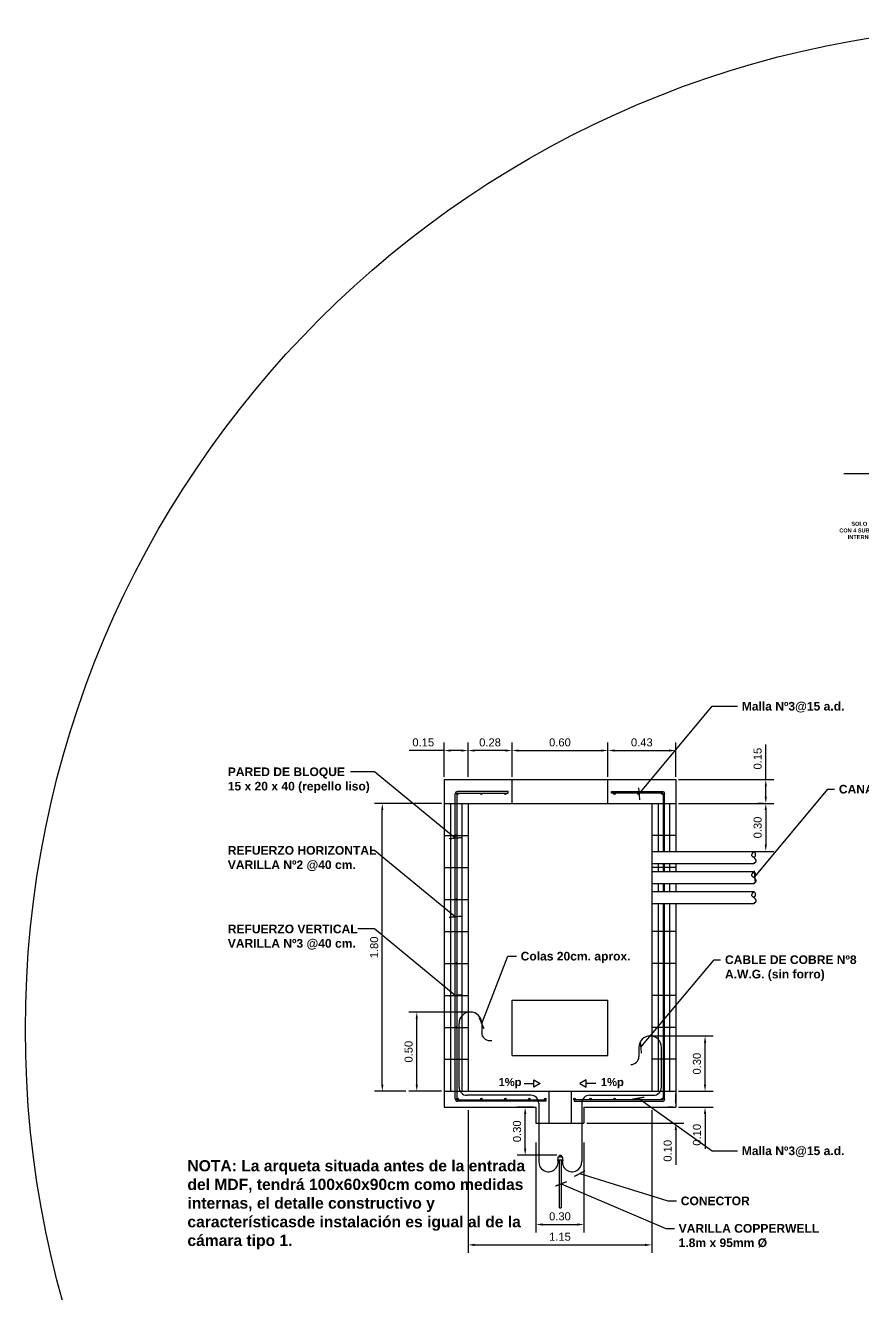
# Model space of a CAD drawing. Extents: x -1592 to 8, y 0 to 418.
# Drawn here: x -1267.13 to -1261.88, y 287.79 to 295.73 of the extents above; entities that cross this region are included whole.
import ezdxf

# ---------------------------------------------------------------- set-up
doc = ezdxf.new("R2010")
doc.units = 0
doc.header["$LTSCALE"] = 0.5
doc.header["$MEASUREMENT"] = 0
doc.layers.get('0').update_dxf_attribs({"linetype": 'CONTINUOUS'})
doc.layers.get('DEFPOINTS').update_dxf_attribs({"linetype": 'CONTINUOUS'})
for name, color, linetype in [('COTAS', 1, 'CONTINUOUS'), ('fib-optica', 2, 'CONTINUOUS'), ('paredes', 1, 'CONTINUOUS'), ('TERRENO', 4, 'CONTINUOUS'), ('TUBOS', 3, 'CONTINUOUS'), ('varillas', 1, 'CONTINUOUS')]:
    doc.layers.add(name, color=color, linetype=linetype)
doc.styles.add('ALR4', font='sanssb__.ttf')
doc.styles.add('RAFA', font='sanssb__.ttf')
doc.styles.add('SANSSERIF', font='sas_____.pfb')
doc.dimstyles.new('1-10', dxfattribs={"dimscale": 0.1111, "dimtxt": 0.18, "dimasz": 0.18, "dimexe": 0.18, "dimexo": 0.063, "dimgap": 0.09, "dimtad": 2, "dimtih": 1, "dimtoh": 1, "dimzin": 0, "dimdsep": 46, "dimtxsty": 'SANSSERIF', "dimcen": 0.09, "dimclrd": 6, "dimclre": 6, "dimclrt": 1, "dimaunit": 1, "dimadec": 1, "dimazin": 0, "dimtfac": 1, "dimtofl": 0, "dimtmove": 0, "dimatfit": 3, "dimfxl": 1, "dimtolj": 1, "dimtzin": 0, "dimarcsym": 0})
doc.dimstyles.new('1-25', dxfattribs={"dimscale": 0.278, "dimtxt": 0.18, "dimasz": 0.15, "dimexe": 0.18, "dimexo": 0.0625, "dimgap": 0.09, "dimtad": 1, "dimzin": 0, "dimdsep": 46, "dimtxsty": 'SANSSERIF', "dimcen": 0.09, "dimclrd": 6, "dimclre": 6, "dimclrt": 1, "dimaunit": 1, "dimadec": 1, "dimazin": 0, "dimtfac": 1, "dimtofl": 0, "dimtmove": 0, "dimatfit": 3, "dimfxl": 1, "dimtolj": 1, "dimtzin": 0, "dimarcsym": 0})
doc.dimstyles.new('1-50', dxfattribs={"dimscale": 0.6, "dimtxt": 0.18, "dimasz": 0.18, "dimexe": 0.18, "dimexo": 0.0625, "dimgap": 0.09, "dimtad": 1, "dimzin": 4, "dimdsep": 46, "dimtxsty": 'Standard', "dimblk1": 'ARCHTICK', "dimblk2": 'ARCHTICK', "dimsah": 1, "dimcen": 0.09, "dimdle": 0.18, "dimclrd": 6, "dimclre": 6, "dimclrt": 1, "dimadec": 0, "dimazin": 0, "dimtfac": 1, "dimtofl": 0, "dimtmove": 0, "dimatfit": 3, "dimldrblk": 'ARCHTICK', "dimfxl": 1, "dimtolj": 1, "dimtzin": 4, "dimarcsym": 0})

# ---------------------------------------------------------------- blocks, each defined once
blk = doc.blocks.new('*D54')
at = {"layer": 'COTAS', "color": 6, "lineweight": -2, "transparency": 16777216}
for p, q in [((-1264.5049, 291.1904), (-1264.7243, 291.1904)), ((-1264.5049, 291.0266), (-1264.5049, 291.2405)), ((-1264.3966, 291.1904), (-1264.4632, 291.1904)), ((-1264.3549, 291.0266), (-1264.3549, 291.2405))]:
    blk.add_line(p, q, dxfattribs=at)
at = {"layer": 'COTAS', "color": 6, "transparency": 16777216}
for points in [[(-1264.4632, 291.1974), (-1264.4632, 291.1835), (-1264.5049, 291.1904)], [(-1264.3966, 291.1974), (-1264.3966, 291.1835), (-1264.3549, 291.1904)]]:
    blk.add_solid(points, dxfattribs=at)
at = {"layer": 'DEFPOINTS', "color": 0, "transparency": 16777216}
for p in [(-1264.5049, 291.1904), (-1264.5049, 291.0093), (-1264.3549, 291.0093)]:
    blk.add_point(p, dxfattribs=at)
at = {"layer": 'COTAS', "color": 1, "transparency": 16777216, "insert": (-1264.6355, 291.2412), "char_height": 0.05004, "attachment_point": 5, "style": 'SANSSERIF'}
blk.add_mtext('\\A1;0.15', dxfattribs=at)
blk = doc.blocks.new('*D55')
at = {"layer": 'COTAS', "color": 6, "lineweight": -2, "transparency": 16777216}
for p, q in [((-1264.3549, 291.2078), (-1264.3549, 291.2405)), ((-1264.1216, 291.1904), (-1264.3132, 291.1904)), ((-1264.0799, 291.0266), (-1264.0799, 291.2405))]:
    blk.add_line(p, q, dxfattribs=at)
at = {"layer": 'COTAS', "color": 6, "transparency": 16777216}
for points in [[(-1264.3132, 291.1974), (-1264.3132, 291.1835), (-1264.3549, 291.1904)], [(-1264.1216, 291.1974), (-1264.1216, 291.1835), (-1264.0799, 291.1904)]]:
    blk.add_solid(points, dxfattribs=at)
at = {"layer": 'DEFPOINTS', "color": 0, "transparency": 16777216}
for p in [(-1264.3549, 291.1904), (-1264.3549, 291.1904), (-1264.0799, 291.0093)]:
    blk.add_point(p, dxfattribs=at)
at = {"layer": 'COTAS', "color": 1, "transparency": 16777216, "insert": (-1264.2174, 291.2412), "char_height": 0.05004, "attachment_point": 5, "style": 'SANSSERIF'}
blk.add_mtext('\\A1;0.28', dxfattribs=at)
blk = doc.blocks.new('*D56')
at = {"layer": 'COTAS', "color": 6, "lineweight": -2, "transparency": 16777216}
for p, q in [((-1264.0799, 291.0266), (-1264.0799, 291.2405)), ((-1264.0382, 291.1904), (-1263.5216, 291.1904)), ((-1263.4799, 291.0266), (-1263.4799, 291.2405))]:
    blk.add_line(p, q, dxfattribs=at)
at = {"layer": 'COTAS', "color": 6, "transparency": 16777216}
for points in [[(-1264.0382, 291.1974), (-1264.0382, 291.1835), (-1264.0799, 291.1904)], [(-1263.5216, 291.1974), (-1263.5216, 291.1835), (-1263.4799, 291.1904)]]:
    blk.add_solid(points, dxfattribs=at)
at = {"layer": 'DEFPOINTS', "color": 0, "transparency": 16777216}
for p in [(-1263.4799, 291.1904), (-1264.0799, 291.0093), (-1263.4799, 291.0093)]:
    blk.add_point(p, dxfattribs=at)
at = {"layer": 'COTAS', "color": 1, "transparency": 16777216, "insert": (-1263.7799, 291.2413), "char_height": 0.05004, "attachment_point": 5, "style": 'SANSSERIF'}
blk.add_mtext('\\A1;0.60', dxfattribs=at)
blk = doc.blocks.new('*D57')
at = {"layer": 'COTAS', "color": 6, "lineweight": -2, "transparency": 16777216}
for p, q in [((-1263.4799, 291.0266), (-1263.4799, 291.2405)), ((-1263.4382, 291.1904), (-1263.0966, 291.1904)), ((-1263.0549, 291.0266), (-1263.0549, 291.2405))]:
    blk.add_line(p, q, dxfattribs=at)
at = {"layer": 'COTAS', "color": 6, "transparency": 16777216}
for points in [[(-1263.4382, 291.1974), (-1263.4382, 291.1835), (-1263.4799, 291.1904)], [(-1263.0966, 291.1974), (-1263.0966, 291.1835), (-1263.0549, 291.1904)]]:
    blk.add_solid(points, dxfattribs=at)
at = {"layer": 'DEFPOINTS', "color": 0, "transparency": 16777216}
for p in [(-1263.0549, 291.1904), (-1263.4799, 291.0093), (-1263.0549, 291.0093)]:
    blk.add_point(p, dxfattribs=at)
at = {"layer": 'COTAS', "color": 1, "transparency": 16777216, "insert": (-1263.2674, 291.2413), "char_height": 0.05004, "attachment_point": 5, "style": 'SANSSERIF'}
blk.add_mtext('\\A1;0.43', dxfattribs=at)
blk = doc.blocks.new('*D58')
at = {"layer": 'COTAS', "color": 6, "lineweight": -2, "transparency": 16777216}
for p, q in [((-1264.3549, 288.9419), (-1264.3549, 288.0486)), ((-1263.2049, 288.9419), (-1263.2049, 288.0486)), ((-1264.3132, 288.0987), (-1263.2466, 288.0987))]:
    blk.add_line(p, q, dxfattribs=at)
at = {"layer": 'COTAS', "color": 6, "transparency": 16777216}
for points in [[(-1264.3132, 288.1056), (-1264.3132, 288.0917), (-1264.3549, 288.0987)], [(-1263.2466, 288.1056), (-1263.2466, 288.0917), (-1263.2049, 288.0987)]]:
    blk.add_solid(points, dxfattribs=at)
at = {"layer": 'DEFPOINTS', "color": 0, "transparency": 16777216}
for p in [(-1264.3549, 288.9593), (-1263.2049, 288.9593), (-1263.2049, 288.0987)]:
    blk.add_point(p, dxfattribs=at)
at = {"layer": 'COTAS', "color": 1, "transparency": 16777216, "insert": (-1263.7799, 288.1495), "char_height": 0.05004, "attachment_point": 5, "style": 'SANSSERIF'}
blk.add_mtext('\\A1;1.15', dxfattribs=at)
blk = doc.blocks.new('*D59')
at = {"layer": 'COTAS', "color": 6, "lineweight": -2, "transparency": 16777216}
for p, q in [((-1262.4915, 291.0093), (-1262.4915, 291.2287)), ((-1263.0375, 291.0093), (-1262.4415, 291.0093)), ((-1262.4915, 290.901), (-1262.4915, 290.9676)), ((-1263.0375, 290.8593), (-1262.4415, 290.8593))]:
    blk.add_line(p, q, dxfattribs=at)
at = {"layer": 'COTAS', "color": 6, "transparency": 16777216}
for points in [[(-1262.4985, 290.9676), (-1262.4846, 290.9676), (-1262.4915, 291.0093)], [(-1262.4985, 290.901), (-1262.4846, 290.901), (-1262.4915, 290.8593)]]:
    blk.add_solid(points, dxfattribs=at)
at = {"layer": 'DEFPOINTS', "color": 0, "transparency": 16777216}
for p in [(-1263.0549, 291.0093), (-1262.4915, 291.0093), (-1263.0549, 290.8593)]:
    blk.add_point(p, dxfattribs=at)
at = {"layer": 'COTAS', "color": 1, "transparency": 16777216, "insert": (-1262.5423, 291.1399), "char_height": 0.05004, "attachment_point": 5, "rotation": 90, "style": 'SANSSERIF'}
blk.add_mtext('\\A1;0.15', dxfattribs=at)
blk = doc.blocks.new('*D60')
at = {"layer": 'COTAS', "color": 6, "lineweight": -2, "transparency": 16777216}
for p, q in [((-1262.5089, 290.8593), (-1262.5416, 290.8593)), ((-1262.4915, 290.8176), (-1262.4915, 290.601)), ((-1262.8676, 290.5593), (-1262.4415, 290.5593))]:
    blk.add_line(p, q, dxfattribs=at)
at = {"layer": 'COTAS', "color": 6, "transparency": 16777216}
for points in [[(-1262.4985, 290.8176), (-1262.4846, 290.8176), (-1262.4915, 290.8593)], [(-1262.4985, 290.601), (-1262.4846, 290.601), (-1262.4915, 290.5593)]]:
    blk.add_solid(points, dxfattribs=at)
at = {"layer": 'DEFPOINTS', "color": 0, "transparency": 16777216}
for p in [(-1262.4915, 290.8593), (-1262.885, 290.5593), (-1262.4915, 290.5593)]:
    blk.add_point(p, dxfattribs=at)
at = {"layer": 'COTAS', "color": 1, "transparency": 16777216, "insert": (-1262.5424, 290.7093), "char_height": 0.05004, "attachment_point": 5, "rotation": 90, "style": 'SANSSERIF'}
blk.add_mtext('\\A1;0.30', dxfattribs=at)
blk = doc.blocks.new('*D61')
at = {"layer": 'COTAS', "color": 6, "lineweight": -2, "transparency": 16777216}
for p, q in [((-1264.358, 289.5552), (-1264.7261, 289.5552)), ((-1264.6761, 289.101), (-1264.6761, 289.5135)), ((-1264.5222, 289.0593), (-1264.7261, 289.0593))]:
    blk.add_line(p, q, dxfattribs=at)
at = {"layer": 'COTAS', "color": 6, "transparency": 16777216}
for points in [[(-1264.683, 289.5135), (-1264.6691, 289.5135), (-1264.6761, 289.5552)], [(-1264.683, 289.101), (-1264.6691, 289.101), (-1264.6761, 289.0593)]]:
    blk.add_solid(points, dxfattribs=at)
at = {"layer": 'DEFPOINTS', "color": 0, "transparency": 16777216}
for p in [(-1264.6761, 289.5552), (-1264.3407, 289.5552), (-1264.5049, 289.0593)]:
    blk.add_point(p, dxfattribs=at)
at = {"layer": 'COTAS', "color": 1, "transparency": 16777216, "insert": (-1264.7269, 289.3072), "char_height": 0.05004, "attachment_point": 5, "rotation": 90, "style": 'SANSSERIF'}
blk.add_mtext('\\A1;0.50', dxfattribs=at)
blk = doc.blocks.new('*D62')
at = {"layer": 'COTAS', "color": 6, "lineweight": -2, "transparency": 16777216}
for p, q in [((-1263.1978, 289.4052), (-1262.8217, 289.4052)), ((-1262.8717, 289.101), (-1262.8717, 289.3635)), ((-1263.0375, 289.0593), (-1262.8217, 289.0593))]:
    blk.add_line(p, q, dxfattribs=at)
at = {"layer": 'COTAS', "color": 6, "transparency": 16777216}
for points in [[(-1262.8787, 289.3635), (-1262.8648, 289.3635), (-1262.8717, 289.4052)], [(-1262.8787, 289.101), (-1262.8648, 289.101), (-1262.8717, 289.0593)]]:
    blk.add_solid(points, dxfattribs=at)
at = {"layer": 'DEFPOINTS', "color": 0, "transparency": 16777216}
for p in [(-1263.2151, 289.4052), (-1262.8717, 289.4052), (-1263.0549, 289.0593)]:
    blk.add_point(p, dxfattribs=at)
at = {"layer": 'COTAS', "color": 1, "transparency": 16777216, "insert": (-1262.9226, 289.2322), "char_height": 0.05004, "attachment_point": 5, "rotation": 90, "style": 'SANSSERIF'}
blk.add_mtext('\\A1;0.30', dxfattribs=at)
blk = doc.blocks.new('*D63')
at = {"layer": 'COTAS', "color": 6, "lineweight": -2, "transparency": 16777216}
for p, q in [((-1264.5222, 290.8593), (-1264.9416, 290.8593)), ((-1264.8916, 289.101), (-1264.8916, 290.8176)), ((-1264.7435, 289.0593), (-1264.9416, 289.0593))]:
    blk.add_line(p, q, dxfattribs=at)
at = {"layer": 'COTAS', "color": 6, "transparency": 16777216}
for points in [[(-1264.8985, 290.8176), (-1264.8846, 290.8176), (-1264.8916, 290.8593)], [(-1264.8985, 289.101), (-1264.8846, 289.101), (-1264.8916, 289.0593)]]:
    blk.add_solid(points, dxfattribs=at)
at = {"layer": 'DEFPOINTS', "color": 0, "transparency": 16777216}
for p in [(-1264.8916, 290.8593), (-1264.5049, 290.8593), (-1264.7261, 289.0593)]:
    blk.add_point(p, dxfattribs=at)
at = {"layer": 'COTAS', "color": 1, "transparency": 16777216, "insert": (-1264.9424, 289.9593), "char_height": 0.05004, "attachment_point": 5, "rotation": 90, "style": 'SANSSERIF'}
blk.add_mtext('\\A1;1.80', dxfattribs=at)
blk = doc.blocks.new('*D64')
at = {"layer": 'COTAS', "color": 6, "lineweight": -2, "transparency": 16777216}
for p, q in [((-1262.8717, 289.101), (-1262.8717, 289.1427)), ((-1263.0375, 289.0593), (-1262.8217, 289.0593)), ((-1263.0375, 288.9593), (-1262.8217, 288.9593)), ((-1262.8717, 288.9176), (-1262.8717, 288.6986))]:
    blk.add_line(p, q, dxfattribs=at)
at = {"layer": 'COTAS', "color": 6, "transparency": 16777216}
for points in [[(-1262.8787, 289.101), (-1262.8648, 289.101), (-1262.8717, 289.0593)], [(-1262.8787, 288.9176), (-1262.8648, 288.9176), (-1262.8717, 288.9593)]]:
    blk.add_solid(points, dxfattribs=at)
at = {"layer": 'DEFPOINTS', "color": 0, "transparency": 16777216}
for p in [(-1263.0549, 289.0593), (-1263.0549, 288.9593), (-1262.8717, 288.9593)]:
    blk.add_point(p, dxfattribs=at)
at = {"layer": 'COTAS', "color": 1, "transparency": 16777216, "insert": (-1262.9225, 288.7872), "char_height": 0.05004, "attachment_point": 5, "rotation": 90, "style": 'SANSSERIF'}
blk.add_mtext('\\A1;0.10', dxfattribs=at)
blk = doc.blocks.new('*D65')
at = {"layer": 'COTAS', "color": 6, "lineweight": -2, "transparency": 16777216}
for p, q in [((-1263.0549, 289.001), (-1263.0549, 289.0427)), ((-1263.0722, 288.9593), (-1263.1049, 288.9593)), ((-1263.6125, 288.8593), (-1263.0048, 288.8593)), ((-1263.0549, 288.8176), (-1263.0549, 288.5986))]:
    blk.add_line(p, q, dxfattribs=at)
at = {"layer": 'COTAS', "color": 6, "transparency": 16777216}
for points in [[(-1263.0618, 289.001), (-1263.0479, 289.001), (-1263.0549, 288.9593)], [(-1263.0618, 288.8176), (-1263.0479, 288.8176), (-1263.0549, 288.8593)]]:
    blk.add_solid(points, dxfattribs=at)
at = {"layer": 'DEFPOINTS', "color": 0, "transparency": 16777216}
for p in [(-1263.0549, 288.9593), (-1263.6299, 288.8593), (-1263.0549, 288.8593)]:
    blk.add_point(p, dxfattribs=at)
at = {"layer": 'COTAS', "color": 1, "transparency": 16777216, "insert": (-1263.1057, 288.6872), "char_height": 0.05004, "attachment_point": 5, "rotation": 90, "style": 'SANSSERIF'}
blk.add_mtext('\\A1;0.10', dxfattribs=at)
blk = doc.blocks.new('*D66')
at = {"layer": 'COTAS', "color": 6, "lineweight": -2, "transparency": 16777216}
for p, q in [((-1263.9472, 288.9593), (-1264.0475, 288.9593)), ((-1263.9975, 288.701), (-1263.9975, 288.9176)), ((-1263.8, 288.6593), (-1264.0475, 288.6593))]:
    blk.add_line(p, q, dxfattribs=at)
at = {"layer": 'COTAS', "color": 6, "transparency": 16777216}
for points in [[(-1264.0044, 288.9176), (-1263.9905, 288.9176), (-1263.9975, 288.9593)], [(-1264.0044, 288.701), (-1263.9905, 288.701), (-1263.9975, 288.6593)]]:
    blk.add_solid(points, dxfattribs=at)
at = {"layer": 'DEFPOINTS', "color": 0, "transparency": 16777216}
for p in [(-1263.9975, 288.9593), (-1263.9299, 288.9593), (-1263.7827, 288.6593)]:
    blk.add_point(p, dxfattribs=at)
at = {"layer": 'COTAS', "color": 1, "transparency": 16777216, "insert": (-1264.0483, 288.8093), "char_height": 0.05004, "attachment_point": 5, "rotation": 90, "style": 'SANSSERIF'}
blk.add_mtext('\\A1;0.30', dxfattribs=at)
blk = doc.blocks.new('_ARCHTICK')
at = {"color": 0, "linetype": 'ByBlock', "const_width": 0.15}
blk.add_lwpolyline([(-0.5, -0.5), (0.5, 0.5)], dxfattribs=at)
blk = doc.blocks.new('*D67')
at = {"layer": 'COTAS', "color": 6, "lineweight": -2, "transparency": 16777216}
for p, q in [((-1263.9299, 288.7387), (-1263.9299, 288.1762)), ((-1263.6299, 288.7387), (-1263.6299, 288.1762)), ((-1263.8882, 288.2263), (-1263.6716, 288.2263))]:
    blk.add_line(p, q, dxfattribs=at)
at = {"layer": 'COTAS', "color": 6, "transparency": 16777216}
for points in [[(-1263.8882, 288.2332), (-1263.8882, 288.2193), (-1263.9299, 288.2263)], [(-1263.6716, 288.2332), (-1263.6716, 288.2193), (-1263.6299, 288.2263)]]:
    blk.add_solid(points, dxfattribs=at)
at = {"layer": 'DEFPOINTS', "color": 0, "transparency": 16777216}
for p in [(-1263.9299, 288.7561), (-1263.6299, 288.7561), (-1263.6299, 288.2263)]:
    blk.add_point(p, dxfattribs=at)
at = {"layer": 'COTAS', "color": 1, "transparency": 16777216, "insert": (-1263.7799, 288.2771), "char_height": 0.05004, "attachment_point": 5, "style": 'SANSSERIF'}
blk.add_mtext('\\A1;0.30', dxfattribs=at)

msp = doc.modelspace()

# ---------------------------------------------------------------- linework, layer by layer
at = {"layer": 'COTAS'}
for p, q in [((-1264.0037, 289.1073), (-1263.9432, 289.1073)), ((-1263.556, 289.1073), (-1263.6165, 289.1073))]:
    msp.add_line(p, q, dxfattribs=at)
for points in [[(-1263.9037, 289.1073), (-1263.9432, 289.0845), (-1263.9432, 289.1302)], [(-1263.6561, 289.1073), (-1263.6165, 289.0845), (-1263.6165, 289.1302)]]:
    msp.add_lwpolyline(points, close=True, dxfattribs=at)
at = {"layer": 'fib-optica', "color": 1}
msp.add_circle((-1260.8467, 289.4467), 6.2791, dxfattribs=at)
at = {"layer": 'paredes', "color": 2}
for p, q in [((-1264.5049, 291.0093), (-1264.5049, 288.9593)), ((-1264.5049, 291.0093), (-1264.0799, 291.0093)), ((-1264.0799, 290.8593), (-1264.0799, 291.0093)), ((-1263.4799, 290.8593), (-1263.4799, 291.0093)), ((-1263.4799, 291.0093), (-1263.0549, 291.0093)), ((-1263.0549, 291.0093), (-1263.0549, 290.5593)), ((-1264.5049, 290.8593), (-1264.0799, 290.8593)), ((-1264.3549, 290.8593), (-1264.3549, 289.0593)), ((-1263.4799, 290.8593), (-1263.0549, 290.8593)), ((-1263.2049, 290.8593), (-1263.2049, 289.0593)), ((-1263.0549, 290.4843), (-1263.0549, 290.4343)), ((-1263.0549, 290.3593), (-1263.0549, 290.3093)), ((-1263.0549, 290.2343), (-1263.0549, 288.9593)), ((-1264.5049, 289.0593), (-1263.8499, 289.0593)), ((-1263.8499, 289.0593), (-1263.8499, 288.8593)), ((-1263.7099, 289.0593), (-1263.7099, 288.8593)), ((-1263.7099, 289.0593), (-1263.0549, 289.0593)), ((-1264.5049, 288.9593), (-1263.9299, 288.9593)), ((-1263.9299, 288.9593), (-1263.9299, 288.8593)), ((-1263.6299, 288.9593), (-1263.6299, 288.8593)), ((-1263.6299, 288.9593), (-1263.0549, 288.9593)), ((-1263.9299, 288.8593), (-1263.8499, 288.8593)), ((-1263.7099, 288.8593), (-1263.6299, 288.8593))]:
    msp.add_line(p, q, dxfattribs=at)
at = {"layer": 'paredes'}
for p, q in [((-1264.0799, 291.0093), (-1263.4799, 291.0093)), ((-1264.4649, 290.8593), (-1264.4649, 289.0593)), ((-1264.3949, 290.8593), (-1264.3949, 289.0593)), ((-1264.0799, 290.8593), (-1263.4799, 290.8593)), ((-1263.1649, 290.8593), (-1263.1649, 290.5593)), ((-1263.0949, 290.8593), (-1263.0949, 290.5593)), ((-1263.1649, 290.4843), (-1263.1649, 290.4343)), ((-1263.0949, 290.4843), (-1263.0949, 290.4343)), ((-1263.1649, 290.3593), (-1263.1649, 290.3093)), ((-1263.0949, 290.3593), (-1263.0949, 290.3093)), ((-1263.1649, 290.2343), (-1263.1649, 289.0593)), ((-1263.0949, 290.2343), (-1263.0949, 289.0593)), ((-1264.0799, 289.2832), (-1264.0799, 289.6302)), ((-1264.0799, 289.6302), (-1263.4799, 289.6302)), ((-1263.4799, 289.2832), (-1263.4799, 289.6302)), ((-1264.0799, 289.2832), (-1263.4799, 289.2832)), ((-1263.8499, 289.0593), (-1263.7099, 289.0593)), ((-1263.8499, 288.8593), (-1263.7099, 288.8593))]:
    msp.add_line(p, q, dxfattribs=at)
at = {"layer": 'paredes', "color": 5}
for p, q in [((-1264.5049, 290.6593), (-1264.3549, 290.6593)), ((-1263.0549, 290.6593), (-1263.2049, 290.6593)), ((-1264.5049, 290.4593), (-1264.3549, 290.4593)), ((-1263.0549, 290.4593), (-1263.2049, 290.4593)), ((-1264.5049, 290.2593), (-1264.3549, 290.2593)), ((-1264.5049, 290.0593), (-1264.3549, 290.0593)), ((-1264.5049, 290.0593), (-1264.3549, 290.0593)), ((-1263.0549, 290.0593), (-1263.2049, 290.0593)), ((-1263.0549, 290.0593), (-1263.2049, 290.0593)), ((-1264.5049, 289.8593), (-1264.3549, 289.8593)), ((-1263.0549, 289.8593), (-1263.2049, 289.8593)), ((-1264.5049, 289.6593), (-1264.3549, 289.6593)), ((-1263.0549, 289.6593), (-1263.2049, 289.6593)), ((-1264.5049, 289.4593), (-1264.3549, 289.4593)), ((-1263.0549, 289.4593), (-1263.2049, 289.4593)), ((-1264.5049, 289.2593), (-1264.3549, 289.2593)), ((-1263.0549, 289.2593), (-1263.2049, 289.2593))]:
    msp.add_line(p, q, dxfattribs=at)
at = {"layer": 'TERRENO'}
msp.add_line((-1262.0034, 292.9241), (-1261.391, 292.9241), dxfattribs=at)
at = {"layer": 'TUBOS'}
for p, q in [((-1263.2049, 290.5593), (-1262.5652, 290.5593)), ((-1263.2049, 290.4843), (-1262.5652, 290.4843)), ((-1263.2049, 290.4343), (-1262.5652, 290.4343)), ((-1263.2049, 290.3593), (-1262.5652, 290.3593)), ((-1263.2049, 290.3093), (-1262.5652, 290.3093)), ((-1263.2049, 290.2343), (-1262.5652, 290.2343))]:
    msp.add_line(p, q, dxfattribs=at)
at = {"layer": 'TUBOS', "color": 5}
for p, q in [((-1264.4115, 289.0843), (-1264.4115, 289.4843)), ((-1264.2698, 289.4843), (-1264.2698, 289.4264)), ((-1264.2198, 289.3764), (-1264.2068, 289.3764)), ((-1263.286, 289.3343), (-1263.286, 289.2764)), ((-1263.1443, 289.0843), (-1263.1443, 289.3343)), ((-1263.9621, 289.0343), (-1264.3615, 289.0343)), ((-1263.5937, 289.0343), (-1263.1943, 289.0343)), ((-1263.9121, 288.9843), (-1263.9121, 288.6208)), ((-1263.6437, 288.9843), (-1263.6437, 288.6208))]:
    msp.add_line(p, q, dxfattribs=at)
at = {"layer": 'TUBOS'}
for centre in [(-1262.5803, 290.5402), (-1262.5803, 290.4152), (-1262.5803, 290.2902)]:
    msp.add_arc(centre, 0.0243, 305.14579, 51.52774, dxfattribs=at)
at = {"layer": 'TUBOS', "color": 5}
for centre, radius, start, end in [((-1264.3407, 289.4843), 0.0708, 0, 180), ((-1264.2198, 289.4264), 0.05, 180, 270), ((-1263.2151, 289.3343), 0.0708, 0, 180), ((-1263.336, 289.2764), 0.05, 270, 0), ((-1264.3615, 289.0843), 0.05, 180, 270), ((-1263.9621, 288.9843), 0.05, 0, 90), ((-1263.5937, 288.9843), 0.05, 90, 180), ((-1263.1943, 289.0843), 0.05, 270, 0), ((-1263.8519, 288.6162), 0.0604, 175.69962, 12.95765), ((-1263.7039, 288.6162), 0.0604, 167.04235, 4.30038)]:
    msp.add_arc(centre, radius, start, end, dxfattribs=at)
at = {"layer": 'TUBOS'}
for points in [[(-1262.5652, 290.4843), (-1262.5509, 290.5051), (-1262.5781, 290.5323), (-1262.5652, 290.5593)], [(-1262.5652, 290.3593), (-1262.5509, 290.3801), (-1262.5781, 290.4073), (-1262.5652, 290.4343)], [(-1262.5652, 290.2343), (-1262.5509, 290.2551), (-1262.5781, 290.2823), (-1262.5652, 290.3093)]]:
    msp.add_spline(points, degree=3, dxfattribs=at)
at = {"layer": 'varillas', "ltscale": 0.01}
for p, q in [((-1264.1032, 290.9343), (-1264.4211, 290.9343)), ((-1264.1032, 290.9248), (-1264.1032, 290.9343)), ((-1263.4566, 290.9343), (-1263.1386, 290.9343)), ((-1263.4566, 290.9248), (-1263.4566, 290.9343)), ((-1264.4353, 289.0116), (-1264.4353, 290.92)), ((-1264.4258, 290.92), (-1264.4258, 289.0116)), ((-1264.4211, 290.9248), (-1264.1032, 290.9248)), ((-1263.1386, 290.9248), (-1263.4566, 290.9248)), ((-1263.1339, 290.92), (-1263.1339, 290.5593)), ((-1263.1244, 290.5593), (-1263.1244, 290.92)), ((-1263.1339, 290.4843), (-1263.1339, 290.4343)), ((-1263.1244, 290.4343), (-1263.1244, 290.4843)), ((-1263.1339, 290.3593), (-1263.1339, 290.3093)), ((-1263.1244, 290.3093), (-1263.1244, 290.3593)), ((-1263.1339, 290.2343), (-1263.1339, 289.0116)), ((-1263.1244, 289.0116), (-1263.1244, 290.2343)), ((-1264.4211, 289.0068), (-1263.868, 289.0068)), ((-1263.868, 288.9973), (-1264.4211, 288.9973)), ((-1263.868, 289.0068), (-1263.868, 288.9973)), ((-1263.6918, 289.0068), (-1263.6918, 288.9973)), ((-1263.1386, 289.0068), (-1263.6918, 289.0068)), ((-1263.6918, 288.9973), (-1263.1386, 288.9973)), ((-1263.7827, 288.6472), (-1263.7827, 288.6593)), ((-1263.7827, 288.3307), (-1263.7827, 288.6298)), ((-1263.7732, 288.6593), (-1263.7732, 288.6472)), ((-1263.7732, 288.6298), (-1263.7732, 288.3307))]:
    msp.add_line(p, q, dxfattribs=at)
at = {"layer": 'varillas'}
for p, q in [((-1263.7827, 288.6593), (-1263.7732, 288.6593)), ((-1263.7827, 288.3307), (-1263.7732, 288.3307))]:
    msp.add_line(p, q, dxfattribs=at)
msp.add_lwpolyline([(-1263.7931, 288.6298), (-1263.7627, 288.6298), (-1263.7627, 288.6472), (-1263.7931, 288.6472)], close=True, dxfattribs=at)
at = {"layer": 'varillas', "color": 5, "ltscale": 0.01}
for centre in [(-1264.4211, 290.92), (-1264.2711, 290.92), (-1264.1211, 290.92), (-1263.4386, 290.92), (-1263.2886, 290.92), (-1263.1386, 290.92), (-1264.4306, 290.6591), (-1263.1291, 290.6591), (-1264.4306, 290.2591), (-1264.4306, 289.8591), (-1263.1291, 289.8591), (-1264.4306, 289.4591), (-1263.1291, 289.4591), (-1264.4211, 289.0114), (-1264.2711, 289.0114), (-1264.1211, 289.0114), (-1263.9711, 289.0114), (-1263.8711, 289.0114), (-1263.6886, 289.0114), (-1263.5886, 289.0114), (-1263.4386, 289.0114), (-1263.2886, 289.0114), (-1263.1386, 289.0114)]:
    msp.add_circle(centre, 0.00475, dxfattribs=at)
at = {"layer": 'varillas', "ltscale": 0.01}
for centre, radius, start, end in [((-1264.4211, 290.92), 0.0143, 90, 180), ((-1263.1386, 290.92), 0.0143, 360, 90), ((-1264.4211, 290.92), 0.00475, 90, 180), ((-1263.1386, 290.92), 0.00475, 360, 90), ((-1264.4211, 289.0116), 0.0143, 180, 270), ((-1264.4211, 289.0116), 0.00475, 180, 270), ((-1263.1386, 289.0116), 0.0143, 270, 0), ((-1263.1386, 289.0116), 0.00475, 270, 0)]:
    msp.add_arc(centre, radius, start, end, dxfattribs=at)

# ---------------------------------------------------------------- texts
at = {"layer": 'COTAS', "style": 'ALR4'}
for p in [(-1264.164, 289.0922), (-1263.5236, 289.0922)]:
    msp.add_text('1%p', height=0.05, dxfattribs=at).set_placement(p)
at = {"layer": 'COTAS', "color": 1, "char_height": 0.054, "attachment_point": 1, "style": 'ALR4'}
for s, insert in [('Malla Nº3@15 a.d.', (-1262.6415, 291.4946)), ('PARED DE BLOQUE\\P15 x 20 x 40 (repello liso)', (-1265.8589, 291.0847)), ('CANALIZ. SEC.', (-1262.0341, 290.9759)), ('REFUERZO HORIZONTAL\\PVARILLA Nº2 @40 cm.', (-1265.8589, 290.5932)), ('REFUERZO VERTICAL\\PVARILLA Nº3 @40 cm.', (-1265.8589, 290.1017)), ('Colas 20cm. aprox.', (-1264.0258, 289.9315)), ('CABLE DE COBRE Nº8\\PA.W.G. (sin forro)', (-1262.7469, 289.9094)), ('Malla Nº3@15 a.d.', (-1262.6415, 288.7141)), ('CONECTOR', (-1263.0235, 288.401)), ('VARILLA COPPERWELL\\P1.8m x 95mm %%c', (-1263.0368, 288.2291))]:
    msp.add_mtext(s, dxfattribs=dict(at, insert=insert))
at = {"layer": 'COTAS', "insert": (-1266.1115, 288.6287), "char_height": 0.07, "width": 2.1308, "attachment_point": 1, "style": 'ALR4'}
msp.add_mtext('NOTA: La arqueta situada antes de la entrada del MDF, tendrá 100x60x90cm como medidas internas, el detalle constructivo y  característicasde instalación es igual al de la cámara tipo 1.', dxfattribs=at)
at = {"layer": 'TUBOS', "color": 1, "insert": (-1261.6937, 292.5122), "char_height": 0.02502, "attachment_point": 9, "style": 'RAFA'}
msp.add_mtext('\\A1;SOLO UN AZUL\\PCON 4 SUBDUCTOS\\PINTERNOS DE 1"', dxfattribs=at)

# ---------------------------------------------------------------- dimensions: what is measured, and where the dimension line sits
at = {"layer": 'COTAS'}
for base, p1, p2, picture, middle in [((-1264.5049, 291.1904), (-1264.3549, 291.0093), (-1264.5049, 291.0093), '*D54', (-1264.6355, 291.2412)), ((-1264.3548644619, 291.1904214671), (-1264.0798644619, 291.0092661674), (-1264.3548644619, 291.1904214671), '*D55', (-1264.2173644619, 291.2412165289)), ((-1263.4799, 291.1904), (-1264.0799, 291.0093), (-1263.4799, 291.0093), '*D56', (-1263.7799, 291.2413)), ((-1263.0548644619, 291.1904214671), (-1263.4798644619, 291.0092661674), (-1263.0548644619, 291.0092661674), '*D57', (-1263.2673644619, 291.2412508499)), ((-1263.2049, 288.0987), (-1264.3549, 288.9593), (-1263.2049, 288.9593), '*D58', (-1263.7799, 288.1495)), ((-1263.6299, 288.2263), (-1263.9299, 288.7561), (-1263.6299, 288.7561), '*D67', (-1263.7799, 288.2771))]:
    dim = msp.add_linear_dim(base=base, p1=p1, p2=p2, dimstyle='1-25', dxfattribs=at)
    dim.commit()
    dim.dimension.update_dxf_attribs({"geometry": picture, "text_midpoint": middle})
for base, p1, p2, picture, middle in [((-1262.4915, 291.0093), (-1263.0549, 290.8593), (-1263.0549, 291.0093), '*D59', (-1262.5423, 291.1399)), ((-1264.8916, 290.8593), (-1264.7261, 289.0593), (-1264.5049, 290.8593), '*D63', (-1264.9424, 289.9593)), ((-1262.4915, 290.5593), (-1262.4915, 290.8593), (-1262.885, 290.5593), '*D60', (-1262.5424, 290.7093)), ((-1264.6761, 289.5552), (-1264.5049, 289.0593), (-1264.3407, 289.5552), '*D61', (-1264.7269, 289.3072)), ((-1262.8717, 288.9593), (-1263.0549, 289.0593), (-1263.0549, 288.9593), '*D64', (-1262.9225, 288.7872)), ((-1263.0549, 288.8593), (-1263.0549, 288.9593), (-1263.6299, 288.8593), '*D65', (-1263.1057, 288.6872)), ((-1263.9975, 288.9593), (-1263.7827, 288.6593), (-1263.9299, 288.9593), '*D66', (-1264.0483, 288.8093))]:
    dim = msp.add_linear_dim(base=base, p1=p1, p2=p2, angle=90, dimstyle='1-25', dxfattribs=at)
    dim.commit()
    dim.dimension.update_dxf_attribs({"geometry": picture, "text_midpoint": middle})
dim = msp.add_linear_dim(base=(-1262.8717, 289.4052), p1=(-1263.0549, 289.0593), p2=(-1263.2151, 289.4052), angle=90, text='0.30', dimstyle='1-25', dxfattribs=at)
dim.commit()
dim.dimension.update_dxf_attribs({"geometry": '*D62', "text_midpoint": (-1262.9226, 289.2322)})

# ---------------------------------------------------------------- leaders
at = {"layer": 'COTAS', "annotation_type": 0, "has_hookline": 1, "hookline_direction": 0}
for points, text_width in [([(-1263.2839, 290.9198), (-1262.8261, 291.4676), (-1262.6685, 291.4676)], 0.6207), ([(-1262.5605, 290.4011), (-1262.1027, 290.9489), (-1262.0611, 290.9489)], 0.5311), ([(-1264.2698, 289.4843), (-1264.1068, 289.9045), (-1264.0528, 289.9045)], 0.6672), ([(-1263.2733, 289.3346), (-1262.8155, 289.8824), (-1262.7739, 289.8824)], 0.8035), ([(-1263.2887, 289.0162), (-1262.8261, 288.6871), (-1262.6685, 288.6871)], 0.6207), ([(-1263.7732, 288.4802), (-1263.1178, 288.2021), (-1263.0638, 288.2021)], 0.8601), ([(-1263.6561, 288.5444), (-1263.1045, 288.374), (-1263.0505, 288.374)], 0.4173)]:
    msp.add_leader(points, dimstyle='1-50', override={"dimscale": 0.3, "dimgap": 0.09, "dimtad": 0, "dimtxsty": 'ALR4'}, dxfattribs=dict(at, text_width=text_width))
at = {"layer": 'COTAS'}
for points in [[(-1264.4353, 290.6422), (-1264.9401, 291.0577), (-1265.0918, 291.0577)], [(-1264.4353, 290.1508), (-1264.9401, 290.5662), (-1264.9664, 290.5662)], [(-1264.4353, 289.6593), (-1264.9401, 290.0747), (-1265.0452, 290.0747)]]:
    msp.add_leader(points, dimstyle='1-50', override={"dimscale": 0.3, "dimgap": 0.09, "dimtad": 0, "dimtxsty": 'ALR4'}, dxfattribs=at)
at = {"layer": 'TUBOS', "color": 1, "annotation_type": 0, "has_hookline": 1, "hookline_direction": 1, "text_width": 0.3291}
msp.add_leader([(-1261.2712, 292.6043), (-1261.5908, 292.5248), (-1261.6837, 292.5248)], dimstyle='1-10', override={"dimgap": 0.09, "dimtad": 0}, dxfattribs=at)

doc.saveas('drawing.dxf')
